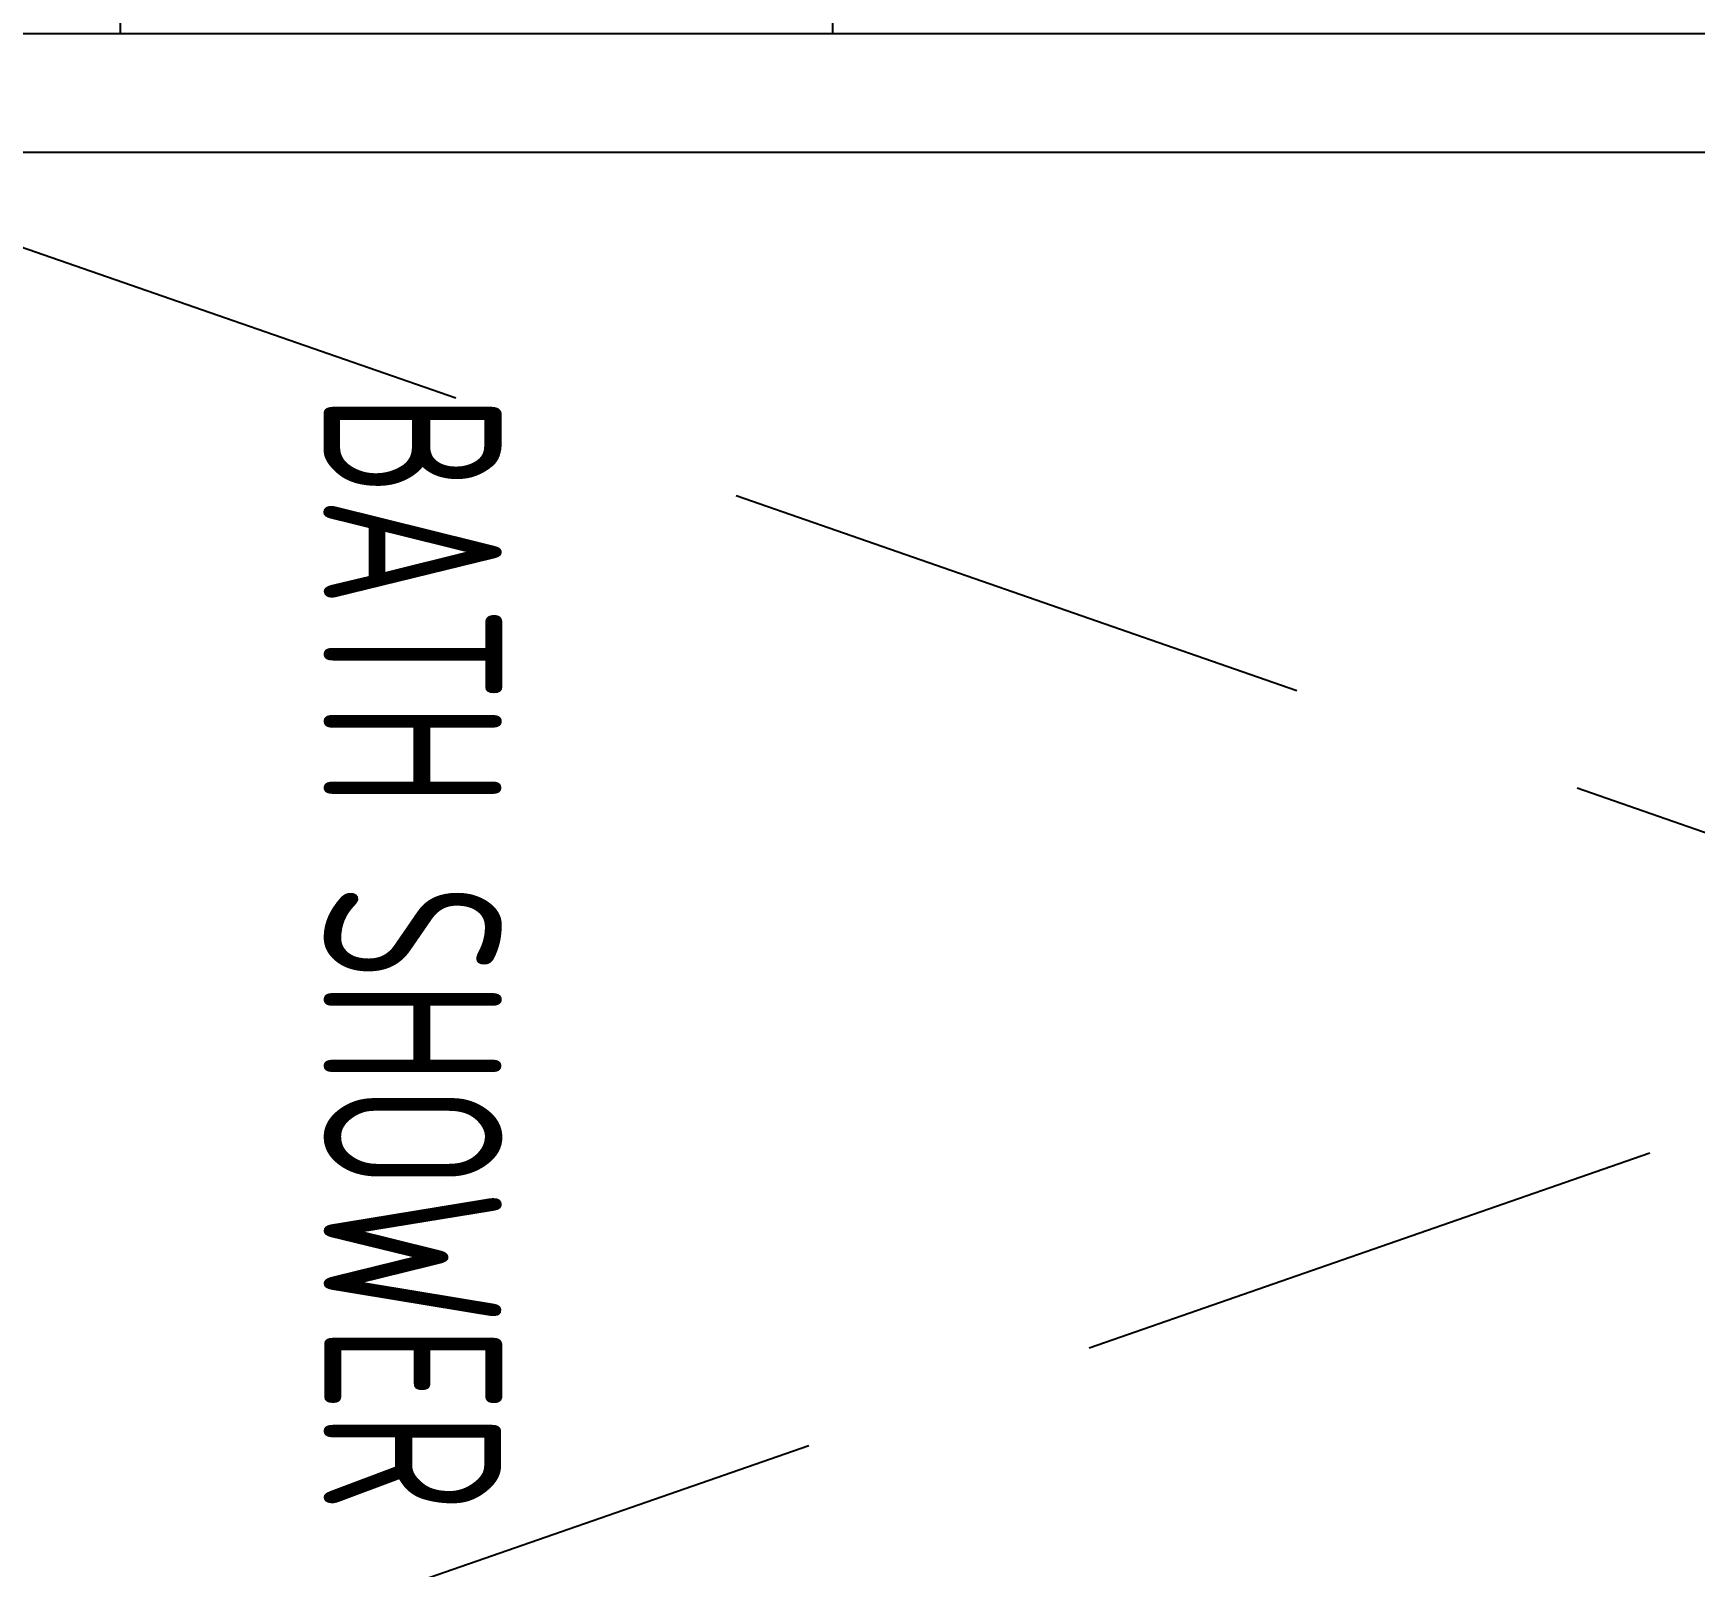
# Model space of a CAD drawing. Header units: centimetres. Extents: x -1797 to 2001, y -8788 to 1856.
# Drawn here: x -1537.4 to -1467.4, y -4893.9 to -4829.3 of the extents above; entities that cross this region are included whole.
import ezdxf

# ---------------------------------------------------------------- set-up
doc = ezdxf.new("R2010")
doc.units = ezdxf.units.CM
doc.header["$LTSCALE"] = 100
doc.header["$MEASUREMENT"] = 0
doc.linetypes.add('HIDDEN', pattern=[0.375, 0.25, -0.125])
for name, color, linetype in [('HATCH', 8, 'Continuous'), ('ID_Flooring_02', 127, 'Continuous'), ('Text-1', 3, 'Continuous'), ('WINDOWS', 1, 'Continuous')]:
    doc.layers.add(name, color=color, linetype=linetype)
doc.styles.add('HB25Small', font='ARCHSTYL.SHX', dxfattribs={"width": 0.8, "height": 2.5})

# ---------------------------------------------------------------- blocks, each defined once
blk = doc.blocks.new('A$C5cec47ba')
at = {"layer": 'WINDOWS', "color": 8, "linetype": 'HIDDEN'}
blk.add_lwpolyline([(120, 10), (235, 50), (120, 90)], dxfattribs=at)
at = {"layer": 'WINDOWS'}
blk.add_lwpolyline([(280, 90), (280, 10), (120, 10), (120, 90)], close=True, dxfattribs=at)
blk.add_lwpolyline([(235, 15), (125, 15), (125, 85), (235, 85)], dxfattribs=at)

msp = doc.modelspace()

# ---------------------------------------------------------------- linework, layer by layer
at = {"layer": 'ID_Flooring_02'}
for p, q in [((-1533.723, -4829.356, 0), (-1533.664, -4769.322, 0)), ((-1503.723, -4829.356, 0), (-1503.664, -4769.322, 0))]:
    msp.add_line(p, q, dxfattribs=at)

# ---------------------------------------------------------------- block references
at = {"layer": 'HATCH'}
msp.add_blockref('A$C5cec47ba', (-1683.768, -4919.356, 0), dxfattribs=at)

# ---------------------------------------------------------------- texts
at = {"layer": 'Text-1', "color": 3, "style": 'HB25Small', "width": 0.8}
msp.add_text('BATH SHOWER ', height=7.5, rotation=270, dxfattribs=at).set_placement((-1525.164, -4844.525))

doc.saveas('drawing.dxf')
